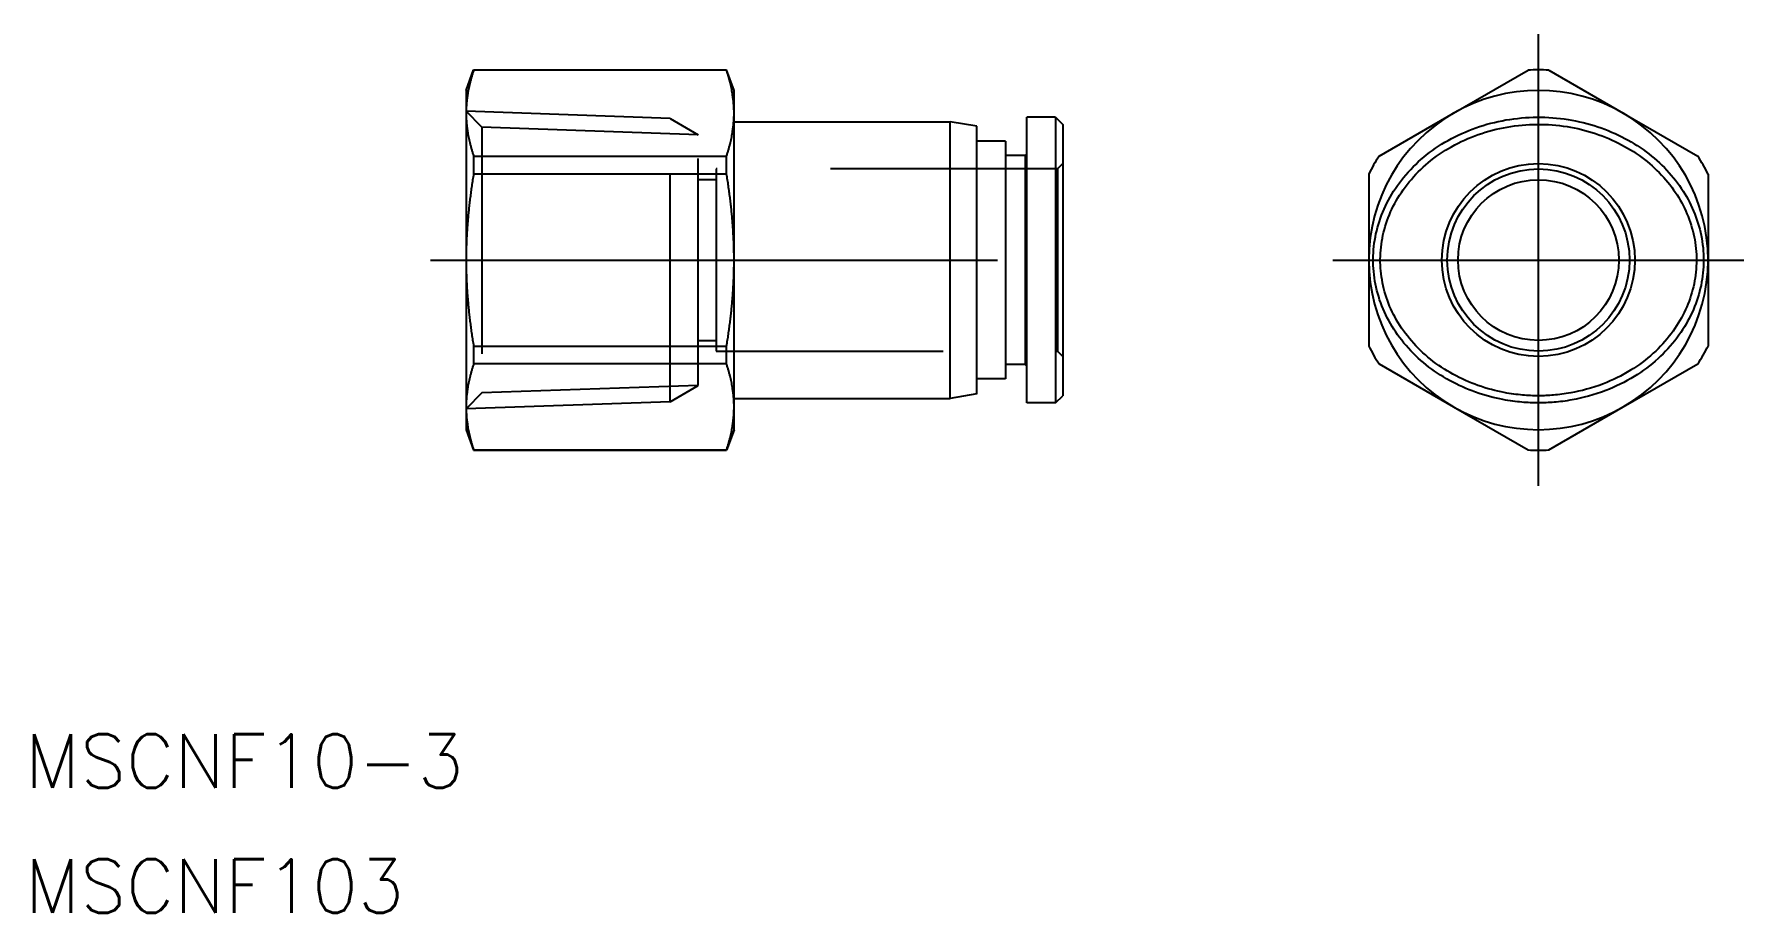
# Model space of a CAD drawing. Extents: x -84.2 to 11.5, y -36.6 to 12.7.
import ezdxf

# ---------------------------------------------------------------- set-up
doc = ezdxf.new("R2010")
doc.units = 0
doc.linetypes.add('CENTER', pattern=[50.8, 31.75, -6.35, 6.35, -6.35])
doc.linetypes.add('DASHED', pattern=[19.05, 12.7, -6.35])
doc.layers.get('0').update_dxf_attribs({"linetype": 'CONTINUOUS'})
doc.layers.add('CENTER', color=1, linetype='CENTER')
doc.styles.get("Standard").update_dxf_attribs({"font": 'txt.shx', "height": 3, "bigfont": 'bigfont.shx'})

msp = doc.modelspace()

# ---------------------------------------------------------------- linework, layer by layer
at = {"color": 7, "linetype": 'CONTINUOUS'}
for p, q in [((-60.031, 9.5), (-59.612, 10.65)), ((-59.612, 10.65), (-45.449, 10.65)), ((-59.612, 10.65), (-59.612, 10.634)), ((-45.449, 10.634), (-59.612, 10.634)), ((-45.449, 10.634), (-45.449, 10.65)), ((-45.031, 9.5), (-45.449, 10.65)), ((-4.75, 8.227), (-0.581, 10.634)), ((0.581, 10.634), (4.75, 8.227)), ((-60.031, 9.5), (-60.031, 8.227)), ((-45.031, 8.227), (-45.031, 9.5)), ((-60.031, 8.227), (-60.031, 0)), ((-45.031, 0), (-45.031, 8.227)), ((-45.031, 7.75), (-32.931, 7.75)), ((-32.931, -7.75), (-32.931, 7.75)), ((-31.431, 7.5), (-32.931, 7.75)), ((-28.631, -8), (-28.631, 8)), ((-27.031, 8), (-28.631, 8)), ((-27.031, 8), (-27.031, -8)), ((-27.031, 8), (-26.631, 7.6)), ((-8.919, 5.82), (-4.75, 8.227)), ((4.75, 8.227), (8.919, 5.82)), ((-31.431, -7.5), (-31.431, 7.5)), ((-26.631, 7.6), (-26.631, -7.6)), ((-59.612, 5.82), (-45.449, 5.82)), ((-59.612, 5.82), (-59.612, 4.814)), ((-45.449, 4.814), (-45.449, 5.82)), ((-29.831, 6.65), (-31.431, 6.65)), ((-29.831, 6.65), (-29.831, -6.65)), ((-28.731, 5.85), (-29.831, 5.85)), ((-28.731, 5.85), (-28.631, 5.95)), ((-28.731, 5.85), (-28.731, -5.85)), ((-45.449, 4.814), (-59.612, 4.814)), ((-9.5, 4.814), (-9.5, 0)), ((9.5, 4.814), (9.5, 0)), ((-60.031, 0), (-60.031, -8.227)), ((-45.031, -8.227), (-45.031, 0)), ((-9.5, 0), (-9.5, -4.814)), ((9.5, 0), (9.5, -4.814)), ((-59.612, -4.814), (-45.449, -4.814)), ((-59.612, -4.814), (-59.612, -5.82)), ((-45.449, -5.82), (-45.449, -4.814)), ((-45.449, -5.82), (-59.612, -5.82)), ((-29.831, -6.65), (-31.431, -6.65)), ((-28.731, -5.85), (-29.831, -5.85)), ((-28.731, -5.85), (-28.631, -5.95)), ((-8.919, -5.82), (-4.75, -8.227)), ((4.75, -8.227), (8.919, -5.82)), ((-31.431, -7.5), (-32.931, -7.75)), ((-27.031, -8), (-26.631, -7.6)), ((-60.031, -8.227), (-60.031, -9.5)), ((-45.031, -7.75), (-32.931, -7.75)), ((-45.031, -9.5), (-45.031, -8.227)), ((-27.031, -8), (-28.631, -8)), ((-4.75, -8.227), (-0.581, -10.634)), ((0.581, -10.634), (4.75, -8.227)), ((-60.031, -9.5), (-59.612, -10.65)), ((-45.031, -9.5), (-45.449, -10.65)), ((-59.612, -10.634), (-45.449, -10.634)), ((-59.612, -10.634), (-59.612, -10.65)), ((-59.612, -10.65), (-45.449, -10.65)), ((-45.449, -10.65), (-45.449, -10.634))]:
    msp.add_line(p, q, dxfattribs=at)
at = {"color": 3, "linetype": 'DASHED'}
for p, q in [((-48.609, 7.932), (-60.031, 8.331)), ((-59.144, 7.444), (-60.031, 8.331)), ((-48.609, -7.932), (-48.609, 7.932)), ((-48.609, 7.932), (-47.031, 7.021)), ((-59.144, 7.444), (-59.144, -7.444)), ((-47.031, 7.021), (-59.144, 7.444)), ((-47.031, -7.021), (-47.031, 7.021)), ((-46.031, 5.1), (-46.031, -5.1)), ((-26.931, 5.1), (-46.031, 5.1)), ((-26.631, 5.4), (-26.931, 5.1)), ((-26.931, 5.1), (-26.931, -5.1)), ((-46.031, 4.5), (-47.031, 4.5)), ((-47.031, -4.5), (-46.031, -4.5)), ((-46.031, -5.1), (-26.931, -5.1)), ((-26.931, -5.1), (-26.631, -5.4)), ((-59.144, -7.444), (-60.031, -8.331)), ((-47.031, -7.021), (-59.144, -7.444)), ((-48.609, -7.932), (-47.031, -7.021)), ((-48.609, -7.932), (-60.031, -8.331))]:
    msp.add_line(p, q, dxfattribs=at)
at = {"color": 7, "linetype": 'CONTINUOUS'}
for radius in [5.4, 5.1, 4.5]:
    msp.add_circle((0, 0), radius, dxfattribs=at)
for radius, start, end in [(10.65, 86.87197, 93.12803), (9.5, 60, 120), (9.5, 120, 180), (9.5, 0, 60), (10.65, 146.87197, 153.12803), (10.65, 26.87197, 33.12803), (9.5, 180, 240), (9.5, 300, 0), (10.65, 206.87197, 213.12803), (10.65, 326.87197, 333.12803), (9.5, 240, 300), (10.65, 266.87197, 273.12803)]:
    msp.add_arc((0, 0), radius, start, end, dxfattribs=at)
for points, weights in [([(-59.612, 10.634), (-60.031, 9.362), (-60.031, 8.227)], [1.05036277577, 1.05543231182, 1]), ([(-45.031, 8.227), (-45.031, 9.362), (-45.449, 10.634)], [1, 1.05543231182, 1.05036277577]), ([(-60.031, 8.227), (-60.031, 7.092), (-59.612, 5.82)], [1, 1.05543231182, 1.05036277577]), ([(-45.449, 5.82), (-45.031, 7.092), (-45.031, 8.227)], [1.05036277577, 1.05543231182, 1]), ([(-59.612, 4.814), (-60.031, 2.27), (-60.031, 0)], [1.05036277577, 1.05543231182, 1]), ([(-45.031, 0), (-45.031, 2.27), (-45.449, 4.814)], [1, 1.05543231182, 1.05036277577]), ([(-60.031, 0), (-60.031, -2.27), (-59.612, -4.814)], [1, 1.05543231182, 1.05036277577]), ([(-45.449, -4.814), (-45.031, -2.27), (-45.031, 0)], [1.05036277577, 1.05543231182, 1]), ([(-59.612, -5.82), (-60.031, -7.092), (-60.031, -8.227)], [1.05036277577, 1.05543231182, 1]), ([(-45.031, -8.227), (-45.031, -7.092), (-45.449, -5.82)], [1, 1.05543231182, 1.05036277577]), ([(-60.031, -8.227), (-60.031, -9.362), (-59.612, -10.634)], [1, 1.05543231182, 1.05036277577]), ([(-45.449, -10.634), (-45.031, -9.362), (-45.031, -8.227)], [1.05036277577, 1.05543231182, 1])]:
    msp.add_rational_spline(points, weights, degree=2, dxfattribs=at)
for points in [[(0, -8), (0.293, -8), (0.58, -7.989), (1.193, -7.938), (1.52, -7.898), (2.46, -7.728), (3.116, -7.559), (4.309, -7.097), (4.847, -6.836), (5.833, -6.229), (6.284, -5.893), (7.087, -5.164), (7.443, -4.776), (8.055, -3.962), (8.313, -3.54), (8.738, -2.669), (8.903, -2.219), (9.143, -1.303), (9.215, -0.837), (9.265, 0.1), (9.242, 0.571), (9.101, 1.505), (8.983, 1.966), (8.655, 2.862), (8.445, 3.297), (7.941, 4.131), (7.645, 4.528), (6.974, 5.277), (6.596, 5.628), (5.769, 6.272), (5.318, 6.563), (4.358, 7.074), (3.849, 7.291), (2.784, 7.645), (2.229, 7.78), (1.091, 7.96), (0.51, 8.004), (-0.657, 7.996), (-1.241, 7.944), (-2.39, 7.745), (-2.954, 7.598), (-4.039, 7.214), (-4.561, 6.979), (-5.54, 6.426), (-5.998, 6.112), (-6.83, 5.417), (-7.207, 5.04), (-7.868, 4.235), (-8.155, 3.808), (-8.629, 2.92), (-8.819, 2.462), (-9.095, 1.532), (-9.185, 1.06), (-9.265, 0.116), (-9.257, -0.356), (-9.144, -1.294), (-9.04, -1.76), (-8.735, -2.675), (-8.535, -3.123), (-8.039, -3.986), (-7.744, -4.402), (-7.07, -5.181), (-6.692, -5.543), (-5.872, -6.201), (-5.428, -6.494), (-4.493, -7.011), (-4.001, -7.227), (-2.984, -7.589), (-2.459, -7.723), (-1.596, -7.888), (-1.249, -7.932), (-0.605, -7.988), (-0.305, -8), (0, -8)], [(0, -7.6), (0.282, -7.6), (0.558, -7.589), (1.148, -7.54), (1.463, -7.502), (2.367, -7.339), (2.998, -7.175), (4.144, -6.732), (4.659, -6.482), (5.603, -5.9), (6.034, -5.58), (6.8, -4.885), (7.139, -4.514), (7.72, -3.742), (7.965, -3.341), (8.367, -2.517), (8.523, -2.092), (8.749, -1.228), (8.817, -0.789), (8.864, 0.094), (8.843, 0.538), (8.71, 1.418), (8.598, 1.853), (8.288, 2.7), (8.089, 3.112), (7.612, 3.902), (7.331, 4.279), (6.693, 4.992), (6.332, 5.327), (5.542, 5.942), (5.111, 6.22), (4.191, 6.71), (3.702, 6.918), (2.679, 7.259), (2.145, 7.388), (1.051, 7.562), (0.491, 7.604), (-0.632, 7.596), (-1.195, 7.546), (-2.3, 7.354), (-2.842, 7.214), (-3.884, 6.845), (-4.385, 6.619), (-5.323, 6.089), (-5.761, 5.789), (-6.555, 5.126), (-6.914, 4.766), (-7.542, 4), (-7.815, 3.596), (-8.264, 2.755), (-8.443, 2.322), (-8.704, 1.444), (-8.789, 0.999), (-8.864, 0.109), (-8.857, -0.335), (-8.75, -1.219), (-8.652, -1.659), (-8.364, -2.523), (-8.175, -2.947), (-7.705, -3.764), (-7.425, -4.16), (-6.784, -4.901), (-6.424, -5.246), (-5.641, -5.873), (-5.216, -6.154), (-4.32, -6.649), (-3.848, -6.857), (-2.871, -7.205), (-2.366, -7.334), (-1.536, -7.492), (-1.202, -7.534), (-0.583, -7.588), (-0.294, -7.6), (0, -7.6)]]:
    msp.add_open_spline(points, degree=3, knots=[0, 0, 0, 0, 1.239961, 1.239961, 2.479922, 2.479922, 4.399832, 4.399832, 5.92589, 5.92589, 7.292742, 7.292742, 8.580466, 8.580466, 9.849966, 9.849966, 11.138958, 11.138958, 12.445033, 12.445033, 13.760711, 13.760711, 15.079933, 15.079933, 16.420976, 16.420976, 17.810768, 17.810768, 19.265187, 19.265187, 20.779616, 20.779616, 22.354784, 22.354784, 23.985579, 23.985579, 25.64945, 25.64945, 27.323606, 27.323606, 28.985463, 28.985463, 30.611158, 30.611158, 32.177052, 32.177052, 33.68024, 33.68024, 35.12015, 35.12015, 36.493551, 36.493551, 37.825064, 37.825064, 39.142041, 39.142041, 40.455784, 40.455784, 41.756726, 41.756726, 43.038804, 43.038804, 44.308381, 44.308381, 45.614835, 45.614835, 47.014595, 47.014595, 48.572542, 48.572542, 49.867331, 49.867331, 51.16212, 51.16212, 51.16212, 51.16212], dxfattribs=at)
at = {"layer": 'CENTER', "color": 1, "linetype": 'CENTER'}
for p, q in [((0, -12.65), (0, 12.65)), ((-62.031, 0), (-24.631, 0)), ((-11.5, 0), (11.5, 0))]:
    msp.add_line(p, q, dxfattribs=at)

# ---------------------------------------------------------------- texts
at = {"color": 7, "linetype": 'CONTINUOUS', "char_height": 3, "width": 21.19, "attachment_point": 1}
for s, insert in [('MSCNF10-3', (-84.726, -26.557)), ('MSCNF103', (-84.726, -33.557))]:
    msp.add_mtext(s, dxfattribs=dict(at, insert=insert))

doc.saveas('drawing.dxf')
